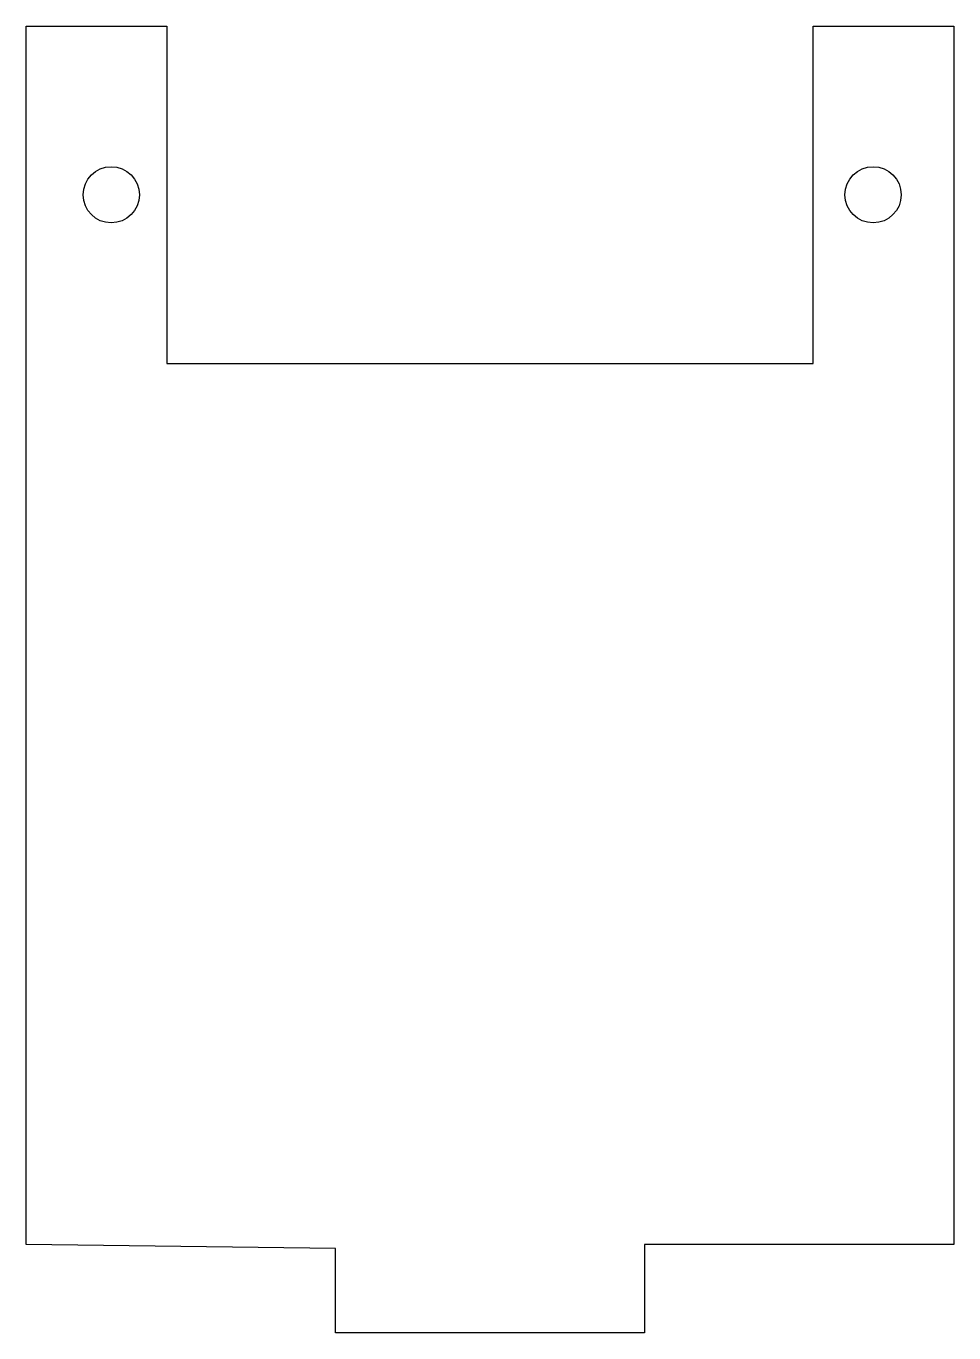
# Model space of a CAD drawing. Header units: millimetres. Extents: x 192.5 to 225.5, y 119 to 165.5.
import ezdxf

# ---------------------------------------------------------------- set-up
doc = ezdxf.new("R2010")
doc.units = ezdxf.units.MM
doc.layers.get('0').update_dxf_attribs({"linetype": 'CONTINUOUS'})

msp = doc.modelspace()

# ---------------------------------------------------------------- linework, layer by layer
msp.add_lwpolyline([(225.472, 165.502), (225.472, 122.152), (214.472, 122.152), (214.472, 119.002), (203.472, 119.002), (203.472, 122.002), (192.472, 122.152), (192.472, 165.502), (197.472, 165.502), (197.472, 153.502), (220.472, 153.502), (220.472, 165.502)], close=True)
for centre in [(195.5, 159.5), (222.6, 159.5)]:
    msp.add_circle(centre, 1)

doc.saveas('drawing.dxf')
